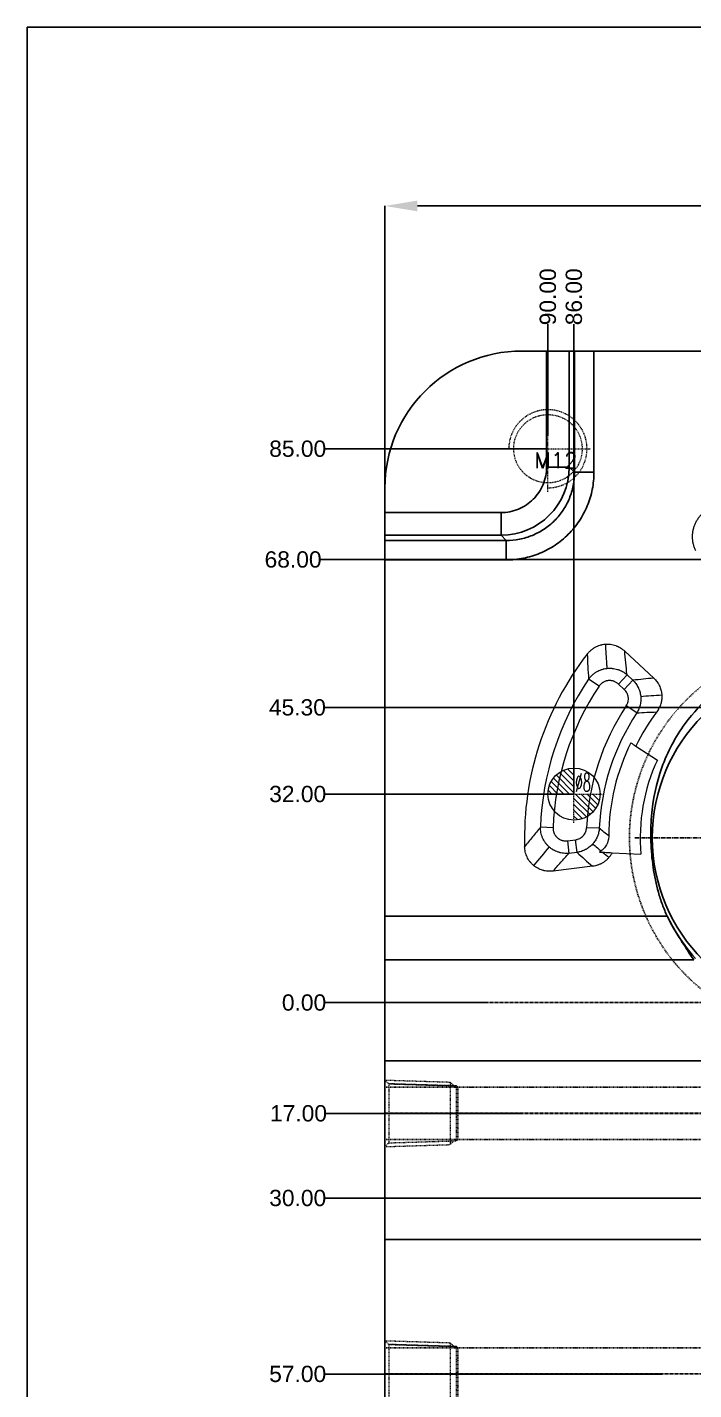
# Model space of a CAD drawing. Header units: millimetres. Extents: x 1927 to 2387, y 1586 to 1900.
# Drawn here: x 1927.4 to 2029.6, y 1690.6 to 1899.7 of the extents above; entities that cross this region are included whole.
import ezdxf
from ezdxf.enums import TextEntityAlignment as Align

# ---------------------------------------------------------------- set-up
doc = ezdxf.new("R2010")
doc.units = ezdxf.units.MM
doc.linetypes.add('CENTER', pattern=[0.6, 0.375, -0.075, 0.075, -0.075])
doc.linetypes.add('HIDDEN', pattern=[0.2, 0.1, -0.1])
doc.layers.add('4', color=7, linetype='Continuous', true_color=0xffffff)
for name, color, linetype, lineweight in [('cool', 153, 'HIDDEN', 9), ('dim', 82, 'Continuous', 9), ('epin', 13, 'Continuous', 9), ('screw', 33, 'Continuous', 13)]:
    doc.layers.add(name, color=color, linetype=linetype, lineweight=lineweight)
doc.layers.add('DEFAULT_2', color=8, linetype='HIDDEN')
doc.styles.get("Standard").update_dxf_attribs({"font": 'arial.ttf'})
doc.styles.add('TXT', font='txt.shx', dxfattribs={"bigfont": 'gbcbig.shx'})
doc.styles.add('TXT05', font='txt.shx', dxfattribs={"width": 0.5, "bigfont": 'gbcbig.shx'})
doc.dimstyles.get("Standard").update_dxf_attribs({"dimtxt": 0.18, "dimasz": 0.18, "dimexe": 0.18, "dimexo": 0.0625, "dimgap": 0.09, "dimtad": 0, "dimtih": 1, "dimtoh": 1, "dimzin": 0, "dimdsep": 46, "dimtxsty": 'Standard', "dimcen": 0.09, "dimadec": 0, "dimazin": 0, "dimtfac": 1, "dimtofl": 0, "dimtmove": 0, "dimatfit": 3, "dimfxl": 0, "dimtolj": 1, "dimtzin": 0, "dimarcsym": 0})

# ---------------------------------------------------------------- blocks, each defined once
blk = doc.blocks.new('*D90')
at = {"color": 4, "lineweight": -2, "transparency": 16777216}
blk.add_line((2083.49, 1789.26), (2078.87, 1787.35), dxfattribs=at)
at = {"color": 4, "transparency": 16777216}
blk.add_solid([(2078.55, 1788.12), (2079.19, 1786.58), (2074.25, 1785.43)], dxfattribs=at)
at = {"layer": 'Defpoints', "color": 0, "transparency": 16777216}
for p in [(2074.25, 1785.43), (2025.29, 1765.13)]:
    blk.add_point(p, dxfattribs=at)
at = {"color": 6, "transparency": 16777216, "insert": (2093.78, 1793.53), "char_height": 5, "attachment_point": 5, "rotation": 22.5219}
blk.add_mtext('\\A1;∅53.00', dxfattribs=at)
blk = doc.blocks.new('screw_m12_g')
at = {"layer": 'screw', "color": 1, "linetype": 'CENTER', "ltscale": 0.373186}
for p, q in [((0, -6.6), (0, 6.6)), ((-6.6, 0), (6.6, 0))]:
    blk.add_line(p, q, dxfattribs=at)
at = {"layer": 'screw', "color": 33, "linetype": 'HIDDEN', "ltscale": 0.373186}
blk.add_circle((0, 0), 5.25, dxfattribs=at)
at = {"layer": 'screw', "color": 92, "linetype": 'HIDDEN', "ltscale": 0.373186}
blk.add_arc((0, 0), 6, 270, 180, dxfattribs=at)
at = {"layer": 'screw', "color": 6, "style": 'TXT'}
blk.add_text('M12', height=2.4, dxfattribs=at).set_placement((-2.04, -3))
blk = doc.blocks.new('cool_jt_f11')
at = {"layer": 'cool', "ltscale": 0.3}
for p, q in [((0, 5.11), (0.58, 4.53)), ((0, 5.11), (10, 4.8)), ((0.58, 4.53), (0.58, -4.53)), ((11, 4.21), (0.58, 4.53)), ((0.58, 4.53), (11, 4.21)), ((10, 4.8), (10.58, 4.22)), ((10, 4.8), (10, -4.8)), ((11.21, 4), (11, 4.21)), ((11, -4.21), (11, 4.21)), ((11.21, -4), (11.21, 4)), ((11, -4.21), (11.21, -4)), ((0.58, -4.53), (0, -5.11)), ((0, -5.11), (10, -4.8)), ((0.58, -4.53), (11, -4.21)), ((10, -4.8), (10.58, -4.22))]:
    blk.add_line(p, q, dxfattribs=at)
blk = doc.blocks.new('*D61')
at = {"layer": 'Defpoints', "color": 0, "transparency": 16777216}
for p in [(1973.11, 1749.98), (1997.68, 1749.98), (2097.27, 1749.98)]:
    blk.add_point(p, dxfattribs=at)
at = {"layer": 'dim', "color": 4, "lineweight": -2, "transparency": 16777216}
blk.add_line((1997.68, 1749.98), (1973.11, 1749.98), dxfattribs=at)
at = {"layer": 'dim', "color": 6, "transparency": 16777216, "insert": (1969.87, 1749.98), "char_height": 2.5, "attachment_point": 5}
blk.add_mtext('\\A1;0.00', dxfattribs=at)
blk = doc.blocks.new('*D62')
at = {"layer": 'Defpoints', "color": 0, "transparency": 16777216}
for p in [(2097.27, 1749.98), (1973.11, 1732.98), (2003.17, 1732.98)]:
    blk.add_point(p, dxfattribs=at)
at = {"layer": 'dim', "color": 4, "lineweight": -2, "transparency": 16777216}
blk.add_line((2003.17, 1732.98), (1973.11, 1732.98), dxfattribs=at)
at = {"layer": 'dim', "color": 6, "transparency": 16777216, "insert": (1969.02, 1732.98), "char_height": 2.5, "attachment_point": 5}
blk.add_mtext('\\A1;17.00', dxfattribs=at)
blk = doc.blocks.new('*D63')
at = {"layer": 'Defpoints', "color": 0, "transparency": 16777216}
for p in [(2097.27, 1749.98), (1973.11, 1719.98), (2068.87, 1719.98)]:
    blk.add_point(p, dxfattribs=at)
at = {"layer": 'dim', "color": 4, "lineweight": -2, "transparency": 16777216}
blk.add_line((2068.87, 1719.98), (1973.11, 1719.98), dxfattribs=at)
at = {"layer": 'dim', "color": 6, "transparency": 16777216, "insert": (1968.9, 1719.98), "char_height": 2.5, "attachment_point": 5}
blk.add_mtext('\\A1;30.00', dxfattribs=at)
blk = doc.blocks.new('*D64')
at = {"layer": 'Defpoints', "color": 0, "transparency": 16777216}
for p in [(2097.27, 1749.98), (1973.11, 1692.98), (2024.8, 1692.98)]:
    blk.add_point(p, dxfattribs=at)
at = {"layer": 'dim', "color": 4, "lineweight": -2, "transparency": 16777216}
blk.add_line((2024.8, 1692.98), (1973.11, 1692.98), dxfattribs=at)
at = {"layer": 'dim', "color": 6, "transparency": 16777216, "insert": (1968.9, 1692.98), "char_height": 2.5, "attachment_point": 5}
blk.add_mtext('\\A1;57.00', dxfattribs=at)
blk = doc.blocks.new('*D65')
at = {"layer": 'Defpoints', "color": 0, "transparency": 16777216}
for p in [(1973.11, 1795.28), (2046.47, 1795.28), (2097.27, 1749.98)]:
    blk.add_point(p, dxfattribs=at)
at = {"layer": 'dim', "color": 4, "lineweight": -2, "transparency": 16777216}
blk.add_line((2046.47, 1795.28), (1973.11, 1795.28), dxfattribs=at)
at = {"layer": 'dim', "color": 6, "transparency": 16777216, "insert": (1968.85, 1795.28), "char_height": 2.5, "attachment_point": 5}
blk.add_mtext('\\A1;45.30', dxfattribs=at)
blk = doc.blocks.new('*D66')
at = {"layer": 'Defpoints', "color": 0, "transparency": 16777216}
for p in [(1973.11, 1781.98), (2011.27, 1781.98), (2097.27, 1749.98)]:
    blk.add_point(p, dxfattribs=at)
at = {"layer": 'dim', "color": 4, "lineweight": -2, "transparency": 16777216}
blk.add_line((2011.27, 1781.98), (1973.11, 1781.98), dxfattribs=at)
at = {"layer": 'dim', "color": 6, "transparency": 16777216, "insert": (1968.9, 1781.98), "char_height": 2.5, "attachment_point": 5}
blk.add_mtext('\\A1;32.00', dxfattribs=at)
blk = doc.blocks.new('*D67')
at = {"layer": 'Defpoints', "color": 0, "transparency": 16777216}
for p in [(1973.11, 1834.98), (2007.06, 1834.98), (2097.27, 1749.98)]:
    blk.add_point(p, dxfattribs=at)
at = {"layer": 'dim', "color": 4, "lineweight": -2, "transparency": 16777216}
blk.add_line((2007.06, 1834.98), (1973.11, 1834.98), dxfattribs=at)
at = {"layer": 'dim', "color": 6, "transparency": 16777216, "insert": (1968.9, 1834.98), "char_height": 2.5, "attachment_point": 5}
blk.add_mtext('\\A1;85.00', dxfattribs=at)
blk = doc.blocks.new('*D70')
at = {"layer": 'Defpoints', "color": 0, "transparency": 16777216}
for p in [(2011.26, 1854.09), (2011.27, 1781.98), (2097.27, 1749.98)]:
    blk.add_point(p, dxfattribs=at)
at = {"layer": 'dim', "color": 4, "lineweight": -2, "transparency": 16777216}
for p, q in [((2011.26, 1850.09), (2011.26, 1854.09)), ((2011.27, 1846.09), (2011.26, 1850.09)), ((2011.27, 1781.98), (2011.27, 1846.09))]:
    blk.add_line(p, q, dxfattribs=at)
at = {"layer": 'dim', "color": 6, "transparency": 16777216, "insert": (2011.26, 1858.31), "char_height": 2.5, "attachment_point": 5, "rotation": 90}
blk.add_mtext('\\A1;86.00', dxfattribs=at)
blk = doc.blocks.new('*D71')
at = {"layer": 'Defpoints', "color": 0, "transparency": 16777216}
for p in [(2007.27, 1854.09), (2007.27, 1836.98), (2097.27, 1749.98)]:
    blk.add_point(p, dxfattribs=at)
at = {"layer": 'dim', "color": 4, "lineweight": -2, "transparency": 16777216}
blk.add_line((2007.27, 1836.98), (2007.27, 1854.09), dxfattribs=at)
at = {"layer": 'dim', "color": 6, "transparency": 16777216, "insert": (2007.27, 1858.31), "char_height": 2.5, "attachment_point": 5, "rotation": 90}
blk.add_mtext('\\A1;90.00', dxfattribs=at)
blk = doc.blocks.new('*D73')
at = {"layer": 'Defpoints', "color": 0, "transparency": 16777216}
for p in [(2097.27, 1749.98), (2007.27, 1664.98), (2007.27, 1643.09)]:
    blk.add_point(p, dxfattribs=at)
at = {"layer": 'dim', "color": 4, "lineweight": -2, "transparency": 16777216}
blk.add_line((2007.27, 1664.98), (2007.27, 1643.09), dxfattribs=at)
at = {"layer": 'dim', "color": 6, "transparency": 16777216, "insert": (2007.27, 1638.88), "char_height": 2.5, "attachment_point": 5, "rotation": 90}
blk.add_mtext('\\A1;90.00', dxfattribs=at)
blk = doc.blocks.new('*D86')
at = {"color": 4, "lineweight": -2, "transparency": 16777216}
for p, q in [((1982.27, 1814.71), (1982.27, 1872.25)), ((1987.27, 1872.25), (2073.86, 1872.25)), ((2207.27, 1872.25), (2094.69, 1872.25)), ((2212.27, 1817.92), (2212.27, 1872.25))]:
    blk.add_line(p, q, dxfattribs=at)
at = {"color": 4, "transparency": 16777216}
for points in [[(1987.27, 1873.08), (1987.27, 1871.42), (1982.27, 1872.25)], [(2207.27, 1873.08), (2207.27, 1871.42), (2212.27, 1872.25)]]:
    blk.add_solid(points, dxfattribs=at)
at = {"layer": 'Defpoints', "color": 0, "transparency": 16777216}
for p in [(1982.27, 1872.25), (2212.27, 1817.92), (1982.27, 1814.71)]:
    blk.add_point(p, dxfattribs=at)
at = {"color": 6, "transparency": 16777216, "insert": (2084.27, 1872.25), "char_height": 5, "attachment_point": 5}
blk.add_mtext('\\A1;230.00', dxfattribs=at)
blk = doc.blocks.new('*D75')
at = {"layer": 'Defpoints', "color": 0, "transparency": 16777216}
for p in [(2097.27, 1749.98), (1974.18, 1664.98), (2000.67, 1664.98)]:
    blk.add_point(p, dxfattribs=at)
at = {"layer": 'dim', "color": 4, "lineweight": -2, "transparency": 16777216}
blk.add_line((2000.67, 1664.98), (1974.18, 1664.98), dxfattribs=at)
at = {"layer": 'dim', "color": 6, "transparency": 16777216, "insert": (1969.97, 1664.98), "char_height": 2.5, "attachment_point": 5}
blk.add_mtext('\\A1;85.00', dxfattribs=at)
blk = doc.blocks.new('epin_ejp_8')
at = {"layer": 'epin'}
h = blk.add_hatch(dxfattribs=at)
h.set_pattern_fill('_ANSI31', color=123, scale=0.2, angle=90, style=0)
h.set_pattern_definition([(135, (-1217.56114, 35.9661), (-0.4490128, -0.4490128), [])])
h.paths.add_polyline_path([(0, 4, 0.414214), (-4, 0), (0, 0)])
h.paths.add_polyline_path([(4, 0), (0, 0), (0, -4, 0.414214)])
at = {"layer": 'epin', "color": 1, "linetype": 'CENTER', "ltscale": 0.248791}
for p, q in [((0, -4.4), (0, 4.4)), ((-4.4, 0), (4.4, 0))]:
    blk.add_line(p, q, dxfattribs=at)
at = {"layer": 'epin'}
blk.add_circle((0, 0), 4, dxfattribs=at)
at = {"layer": 'epin', "color": 6, "style": 'TXT05', "width": 0.5}
blk.add_text('%%c8', height=2.8, dxfattribs=at).set_placement((0.16, 0.4))
blk = doc.blocks.new('epin_ejp_6')
at = {"layer": 'epin'}
h = blk.add_hatch(dxfattribs=at)
h.set_pattern_fill('_ANSI31', color=123, scale=0.15, angle=90, style=0)
h.set_pattern_definition([(135, (-648.39147, -667.1919), (-0.3367596, -0.3367596), [])])
h.paths.add_polyline_path([(0, 3, 0.4142136), (-3, 0), (0, 0)])
h.paths.add_polyline_path([(3, 0), (0, 0), (0, -3, 0.4142136)])
at = {"layer": 'epin', "color": 1, "linetype": 'CENTER', "ltscale": 0.12}
for p, q in [((0, -3.3), (0, 3.3)), ((-3.3, 0), (3.3, 0))]:
    blk.add_line(p, q, dxfattribs=at)
at = {"layer": 'epin'}
blk.add_circle((0, 0), 3, dxfattribs=at)
at = {"layer": 'epin', "color": 6, "style": 'TXT05', "width": 0.5}
blk.add_text('%%c6', height=2.1, dxfattribs=at).set_placement((0.995, 1.35), align=Align.MIDDLE)
blk = doc.blocks.new('89')
at = {"color": 1, "linetype": 'CENTER', "ltscale": 1.243955}
for p, q in [((787.16, 214.89), (1017.16, 214.89)), ((787.16, 174.89), (1017.16, 174.89))]:
    blk.add_line(p, q, dxfattribs=at)
at = {"layer": 'cool', "ltscale": 0.932966}
for p, q in [((798.37, 218.89), (1005.95, 218.89)), ((798.37, 210.89), (1005.95, 210.89)), ((798.37, 178.89), (1005.95, 178.89)), ((798.37, 170.89), (1005.95, 170.89))]:
    blk.add_line(p, q, dxfattribs=at)
for p in [(787.16, 214.89), (787.16, 174.89)]:
    blk.add_blockref('cool_jt_f11', p, dxfattribs=at)
at = {"layer": 'cool', "ltscale": 0.932966, "rotation": 180}
for p in [(1017.16, 214.89), (1017.16, 174.89)]:
    blk.add_blockref('cool_jt_f11', p, dxfattribs=at)
at = {"layer": 'epin', "xscale": -1}
for name, p, rotation in [('epin_ejp_6', (843.66, 263.88), 2.800233405153563e-06), ('epin_ejp_8', (926.16, 201.89), 359.9999999999978)]:
    blk.add_blockref(name, p, dxfattribs=dict(at, rotation=rotation))
for name, p in [('epin_ejp_6', (865.66, 263.88)), ('epin_ejp_8', (854.66, 249.38))]:
    blk.add_blockref(name, p, dxfattribs=at)
at = {"layer": 'epin'}
for name, p in [('epin_ejp_6', (938.66, 263.88)), ('epin_ejp_8', (949.66, 249.38)), ('epin_ejp_8', (878.16, 201.89))]:
    blk.add_blockref(name, p, dxfattribs=at)
at = {"layer": 'epin', "rotation": 359.9999971997667}
blk.add_blockref('epin_ejp_6', (960.66, 263.88), dxfattribs=at)
at = {"layer": 'screw'}
for p in [(812.16, 316.89), (992.16, 316.89), (812.16, 146.89), (992.16, 146.89)]:
    blk.add_blockref('screw_m12_g', p, dxfattribs=at)
blk = doc.blocks.new('*D52')
at = {"layer": 'Defpoints', "color": 0, "transparency": 16777216}
for p in [(1972.41, 1817.98), (2045.77, 1817.98), (2097.27, 1749.98)]:
    blk.add_point(p, dxfattribs=at)
at = {"layer": 'dim', "color": 4, "lineweight": -2, "transparency": 16777216}
blk.add_line((2045.77, 1817.98), (1972.41, 1817.98), dxfattribs=at)
at = {"layer": 'dim', "color": 6, "transparency": 16777216, "insert": (1968.19, 1817.98), "char_height": 2.5, "attachment_point": 5}
blk.add_mtext('\\A1;68.00', dxfattribs=at)

msp = doc.modelspace()

# ---------------------------------------------------------------- linework, layer by layer
at = {"color": 7, "linetype": 'Continuous'}
for p, q in [((2003.27, 1849.984), (2191.27, 1849.984)), ((2007.062, 1832.164), (2007.062, 1849.984)), ((2010.549, 1832.164), (2010.549, 1849.984)), ((2011.342, 1831.371), (2011.342, 1849.984)), ((2014.331, 1831.371), (2014.331, 1849.984)), ((2007.062, 1832.164), (2010.549, 1832.164)), ((2010.549, 1832.164), (2011.342, 1831.371)), ((2014.331, 1831.371), (2011.342, 1831.371)), ((1982.27, 1670.984), (1982.27, 1828.984)), ((1982.27, 1825.191), (2000.089, 1825.191)), ((2000.089, 1825.191), (2000.089, 1821.704)), ((1982.27, 1821.704), (2000.089, 1821.704)), ((2000.089, 1821.704), (2000.882, 1820.911)), ((1982.27, 1820.911), (2000.882, 1820.911)), ((2000.882, 1817.923), (2000.882, 1820.911)), ((1982.27, 1817.923), (2000.882, 1817.923)), ((2025.582, 1763.226), (1982.27, 1763.226)), ((2029.63, 1756.529), (1982.27, 1756.529)), ((2035.728, 1741.063), (1982.27, 1741.063)), ((2038.287, 1713.605), (1982.27, 1713.605))]:
    msp.add_line(p, q, dxfattribs=at)
at = {"color": 1, "linetype": 'CENTER', "ltscale": 1.64824}
msp.add_line((2020.62, 1775.282), (2078.92, 1775.282), dxfattribs=at)
at = {"color": 1, "linetype": 'CENTER', "ltscale": 1.243955}
for p, q in [((1982.27, 1749.984), (2212.27, 1749.984)), ((1982.27, 1732.984), (2212.27, 1732.984)), ((1982.27, 1692.984), (2212.27, 1692.984))]:
    msp.add_line(p, q, dxfattribs=at)
msp.add_lwpolyline([(1927.427, 1899.677), (2386.999, 1899.677), (2386.999, 1585.65), (1927.427, 1585.65)], close=True)
at = {"color": 2, "linetype": 'Continuous'}
msp.add_circle((2049.77, 1775.282), 26.5, dxfattribs=at)
at = {"color": 7, "linetype": 'Continuous'}
for centre, radius, start, end in [((2003.27, 1828.984), 21, 90, 180), ((2000.068, 1832.186), 10.481, 270.1162, 359.8838), ((2053.403, 1776.886), 31.014, 208.98623, 210.82124), ((2053.249, 1776.953), 30.893, 211.07351, 220.84959)]:
    msp.add_arc(centre, radius, start, end, dxfattribs=at)
for points, knots in [([(2000.089, 1825.191), (2000.997, 1825.191), (2002.831, 1825.551), (2005.152, 1827.102), (2006.702, 1829.423), (2007.062, 1831.257), (2007.062, 1832.164)], [0, 0, 0, 0, 0.2500333, 0.5000281, 0.7499783, 1, 1, 1, 1]), ([(2000.882, 1817.923), (2001.761, 1817.923), (2003.524, 1818.095), (2006.064, 1818.862), (2008.407, 1820.11), (2010.459, 1821.793), (2012.142, 1823.846), (2013.391, 1826.188), (2014.159, 1828.729), (2014.331, 1830.492), (2014.331, 1831.371)], [0, 0, 0, 0, 0.1250012, 0.2499869, 0.3749741, 0.4999595, 0.6249464, 0.7499502, 0.8749784, 1, 1, 1, 1]), ([(2000.882, 1820.911), (2001.567, 1820.91), (2002.939, 1821.04), (2004.917, 1821.634), (2006.742, 1822.603), (2008.341, 1823.912), (2009.65, 1825.51), (2010.62, 1827.335), (2011.213, 1829.314), (2011.344, 1830.687), (2011.342, 1831.371)], [0, 0, 0, 0, 0.1249848, 0.2499673, 0.3749614, 0.4999593, 0.6249586, 0.7499695, 0.8749948, 1, 1, 1, 1]), ([(2028.303, 1792.795), (2029.541, 1794.467), (2031.69, 1796.78), (2035.015, 1799.297), (2037.719, 1800.88), (2040.586, 1802.139), (2043.571, 1803.086), (2046.643, 1803.701), (2048.728, 1803.842), (2049.77, 1803.851)], [0, 0, 0, 0, 0.2497016, 0.3747491, 0.4997986, 0.6248436, 0.7499027, 0.8749472, 1, 1, 1, 1]), ([(2023.157, 1778.598), (2023.35, 1781.132), (2024.16, 1784.922), (2026.195, 1789.597), (2027.548, 1791.77), (2028.303, 1792.795)], [0, 0, 0, 0, 0.4994712, 0.7497508, 1, 1, 1, 1]), ([(2025.582, 1763.226), (2025.299, 1763.817), (2024.791, 1765.027), (2023.998, 1767.527), (2023.331, 1770.743), (2023.059, 1774.014), (2023.044, 1776.635), (2023.112, 1777.945), (2023.157, 1778.598)], [0, 0, 0, 0, 0.1250097, 0.2500321, 0.4999582, 0.7499218, 0.8749593, 1, 1, 1, 1]), ([(2026.274, 1761.857), (2026.209, 1761.975), (2025.965, 1762.425), (2025.737, 1762.883), (2025.582, 1763.226)], [0, 0, 0, 0, 0.2633421, 1, 1, 1, 1]), ([(2029.63, 1756.529), (2029.368, 1756.928), (2028.868, 1757.717), (2028.12, 1758.86), (2027.415, 1759.941), (2026.975, 1760.65), (2026.769, 1760.996)], [0, 0, 0, 0, 0.2704296, 0.5281987, 0.7722927, 1, 1, 1, 1])]:
    msp.add_open_spline(points, degree=3, knots=knots, dxfattribs=at)
msp.add_open_spline([(2025.582, 1763.226), (2025.911, 1762.538), (2026.277, 1761.866), (2026.667, 1761.21)], degree=3, dxfattribs=at)
at = {"layer": '4', "color": 7, "linetype": 'Continuous', "lineweight": 18}
for p, q in [((2019.042, 1803.935), (2023.497, 1799.782)), ((2020.764, 1789.349), (2024.055, 1787.211)), ((2017.114, 1772.988), (2021.536, 1772.756)), ((2014.114, 1770.904), (2008.069, 1770.162))]:
    msp.add_line(p, q, dxfattribs=at)
at = {"layer": '4', "color": 7, "linetype": 'Continuous', "lineweight": 13}
for p, q in [((2015.122, 1798.541), (2013.504, 1799.627)), ((2018.069, 1798.88), (2019.398, 1800.305)), ((2018.984, 1798.027), (2018.069, 1798.88)), ((2020.313, 1799.452), (2018.984, 1798.027)), ((2019.398, 1800.305), (2020.313, 1799.452)), ((2020.902, 1794.446), (2019.278, 1795.524)), ((2008.068, 1776.83), (2006.12, 1776.903)), ((2015.151, 1776.746), (2013.204, 1776.828)), ((2010.252, 1774.824), (2011.494, 1774.976)), ((2010.252, 1774.824), (2010.49, 1772.889)), ((2011.732, 1773.042), (2011.494, 1774.976)), ((2011.732, 1773.042), (2010.49, 1772.889))]:
    msp.add_line(p, q, dxfattribs=at)
at = {"layer": '4', "color": 7, "linetype": 'Continuous', "lineweight": 18}
for radius, start, end in [(46.092, 142.29991, 181.70009), (32.237, 143.19197, 154.12766), (33.172, 153.92581, 179.50981), (28.347, 155.11209, 185.11209)]:
    msp.add_arc((2049.77, 1775.282), radius, start, end, dxfattribs=at)
at = {"layer": '4', "color": 7, "linetype": 'Continuous', "lineweight": 13}
for radius, start, end in [(43.68, 146.1265, 177.8735), (41.731, 146.1265, 177.8735), (36.598, 146.42151, 177.57849), (34.65, 146.42151, 177.57849)]:
    msp.add_arc((2049.77, 1775.282), radius, start, end, dxfattribs=at)
at = {"layer": '4', "color": 7, "linetype": 'Continuous', "lineweight": 18}
for points, knots in [([(2029.944, 1819.297), (2029.869, 1819.46), (2029.735, 1819.789), (2029.635, 1820.129), (2029.552, 1820.473), (2029.52, 1820.648), (2029.49, 1820.869), (2029.485, 1820.913), (2029.476, 1821.003), (2029.471, 1821.047), (2029.461, 1821.181), (2029.456, 1821.27), (2029.449, 1821.536), (2029.454, 1821.713), (2029.482, 1822.065), (2029.505, 1822.241), (2029.554, 1822.503), (2029.573, 1822.59), (2029.605, 1822.721), (2029.616, 1822.764), (2029.64, 1822.851), (2029.652, 1822.893), (2029.717, 1823.107), (2029.838, 1823.44), (2029.994, 1823.757), (2030.124, 1823.99), (2030.17, 1824.066), (2030.242, 1824.18), (2030.266, 1824.217), (2030.316, 1824.291), (2030.342, 1824.328), (2030.471, 1824.51), (2030.582, 1824.649), (2030.817, 1824.914), (2030.942, 1825.04), (2031.139, 1825.219), (2031.206, 1825.277), (2031.31, 1825.362), (2031.344, 1825.39), (2031.415, 1825.445), (2031.451, 1825.472), (2031.631, 1825.604), (2031.78, 1825.702), (2032.086, 1825.881), (2032.4, 1826.044), (2032.731, 1826.176), (2032.901, 1826.234)], [0, 0, 0, 0, 0.0625, 0.125, 0.125, 0.1875, 0.1875, 0.203125, 0.203125, 0.21875, 0.21875, 0.25, 0.25, 0.3125, 0.3125, 0.375, 0.375, 0.40625, 0.40625, 0.421875, 0.421875, 0.4375, 0.4375, 0.5, 0.5625, 0.5625, 0.59375, 0.59375, 0.609375, 0.609375, 0.625, 0.625, 0.6875, 0.6875, 0.75, 0.75, 0.78125, 0.78125, 0.796875, 0.796875, 0.8125, 0.8125, 0.875, 0.875, 0.9375, 1, 1, 1, 1]), ([(2013.301, 1803.468), (2013.384, 1803.577), (2013.561, 1803.783), (2013.755, 1803.969), (2013.959, 1804.146), (2014.066, 1804.229), (2014.205, 1804.327), (2014.233, 1804.346), (2014.29, 1804.383), (2014.319, 1804.402), (2014.406, 1804.456), (2014.464, 1804.491), (2014.642, 1804.589), (2014.884, 1804.707), (2015.138, 1804.8), (2015.332, 1804.859), (2015.398, 1804.877), (2015.497, 1804.902), (2015.53, 1804.91), (2015.597, 1804.924), (2015.63, 1804.931), (2015.797, 1804.963), (2016.065, 1804.999), (2016.335, 1805.007), (2016.537, 1805.002), (2016.605, 1804.998), (2016.707, 1804.99), (2016.741, 1804.987), (2016.809, 1804.98), (2016.843, 1804.976), (2017.012, 1804.953), (2017.145, 1804.928), (2017.407, 1804.864), (2017.536, 1804.825), (2017.727, 1804.757), (2017.822, 1804.72), (2017.915, 1804.679), (2017.977, 1804.652), (2018.008, 1804.637), (2018.162, 1804.563), (2018.281, 1804.498), (2018.512, 1804.357), (2018.735, 1804.204), (2018.942, 1804.029), (2019.042, 1803.935)], [0, 0, 0, 0, 0.0625, 0.125, 0.125, 0.1875, 0.1875, 0.203125, 0.203125, 0.21875, 0.21875, 0.25, 0.25, 0.3125, 0.375, 0.375, 0.40625, 0.40625, 0.421875, 0.421875, 0.4375, 0.4375, 0.5, 0.5625, 0.5625, 0.59375, 0.59375, 0.609375, 0.609375, 0.625, 0.625, 0.6875, 0.6875, 0.75, 0.75, 0.78125, 0.796875, 0.796875, 0.8125, 0.8125, 0.875, 0.875, 0.9375, 1, 1, 1, 1]), ([(2023.497, 1799.782), (2023.584, 1799.7), (2023.751, 1799.53), (2023.977, 1799.255), (2024.11, 1799.059), (2024.204, 1798.907), (2024.234, 1798.856), (2024.292, 1798.751), (2024.32, 1798.698), (2024.399, 1798.537), (2024.495, 1798.32), (2024.607, 1797.983), (2024.662, 1797.752), (2024.689, 1797.606), (2024.694, 1797.576), (2024.703, 1797.517), (2024.708, 1797.488), (2024.72, 1797.398), (2024.727, 1797.339), (2024.743, 1797.161), (2024.753, 1796.924), (2024.735, 1796.57), (2024.701, 1796.334), (2024.673, 1796.187), (2024.667, 1796.157), (2024.654, 1796.099), (2024.634, 1796.011), (2024.611, 1795.925), (2024.562, 1795.754), (2024.485, 1795.53), (2024.389, 1795.313), (2024.309, 1795.153), (2024.282, 1795.101), (2024.223, 1794.996), (2024.193, 1794.944), (2024.098, 1794.791), (2024.031, 1794.692), (2023.959, 1794.596)], [0, 0, 0, 0, 0.0625, 0.125, 0.1875, 0.1875, 0.21875, 0.21875, 0.25, 0.25, 0.3125, 0.375, 0.4375, 0.4375, 0.453125, 0.453125, 0.46875, 0.46875, 0.5, 0.5, 0.5625, 0.625, 0.6875, 0.6875, 0.703125, 0.703125, 0.71875, 0.75, 0.75, 0.8125, 0.875, 0.875, 0.90625, 0.90625, 0.9375, 0.9375, 1, 1, 1, 1]), ([(2016.599, 1775.566), (2016.598, 1775.427), (2016.588, 1775.289), (2016.563, 1775.119), (2016.557, 1775.085), (2016.545, 1775.018), (2016.539, 1774.985), (2016.517, 1774.886), (2016.484, 1774.756), (2016.433, 1774.6), (2016.397, 1774.508), (2016.372, 1774.448), (2016.359, 1774.418), (2016.292, 1774.27), (2016.232, 1774.159), (2016.1, 1773.95), (2016.029, 1773.852), (2015.933, 1773.736), (2015.914, 1773.713), (2015.874, 1773.668), (2015.854, 1773.647), (2015.794, 1773.582), (2015.753, 1773.541), (2015.628, 1773.421), (2015.541, 1773.347), (2015.363, 1773.211), (2015.271, 1773.148), (2015.177, 1773.089)], [0, 0, 0, 0, 0.125, 0.125, 0.15625, 0.15625, 0.1875, 0.1875, 0.25, 0.3125, 0.34375, 0.34375, 0.375, 0.375, 0.5, 0.5, 0.625, 0.625, 0.65625, 0.65625, 0.6875, 0.6875, 0.75, 0.75, 0.875, 0.875, 1, 1, 1, 1]), ([(2008.069, 1770.162), (2007.933, 1770.145), (2007.662, 1770.125), (2007.393, 1770.133), (2007.124, 1770.153), (2006.99, 1770.171), (2006.822, 1770.201), (2006.789, 1770.208), (2006.722, 1770.222), (2006.688, 1770.229), (2006.589, 1770.252), (2006.523, 1770.27), (2006.328, 1770.327), (2006.074, 1770.416), (2005.83, 1770.531), (2005.651, 1770.627), (2005.592, 1770.661), (2005.505, 1770.714), (2005.476, 1770.733), (2005.419, 1770.77), (2005.39, 1770.789), (2005.25, 1770.885), (2005.036, 1771.05), (2004.841, 1771.236), (2004.702, 1771.384), (2004.634, 1771.46), (2004.569, 1771.539), (2004.527, 1771.592), (2004.506, 1771.619), (2004.403, 1771.755), (2004.327, 1771.867), (2004.188, 1772.099), (2004.125, 1772.218), (2004.039, 1772.402), (2003.999, 1772.495), (2003.962, 1772.59), (2003.938, 1772.654), (2003.926, 1772.686), (2003.871, 1772.847), (2003.833, 1772.978), (2003.772, 1773.241), (2003.723, 1773.507), (2003.702, 1773.778), (2003.698, 1773.914)], [0, 0, 0, 0, 0.0625, 0.125, 0.125, 0.1875, 0.1875, 0.203125, 0.203125, 0.21875, 0.21875, 0.25, 0.25, 0.3125, 0.375, 0.375, 0.40625, 0.40625, 0.421875, 0.421875, 0.4375, 0.4375, 0.5, 0.5625, 0.5625, 0.59375, 0.609375, 0.609375, 0.625, 0.625, 0.6875, 0.6875, 0.75, 0.75, 0.78125, 0.796875, 0.796875, 0.8125, 0.8125, 0.875, 0.875, 0.9375, 1, 1, 1, 1]), ([(2017.114, 1772.988), (2017.041, 1772.845), (2016.961, 1772.708), (2016.784, 1772.447), (2016.688, 1772.322), (2016.532, 1772.143), (2016.478, 1772.085), (2016.394, 1772), (2016.366, 1771.972), (2016.308, 1771.917), (2016.279, 1771.89), (2016.13, 1771.757), (2016.006, 1771.66), (2015.746, 1771.48), (2015.611, 1771.399), (2015.436, 1771.307), (2015.4, 1771.289), (2015.328, 1771.254), (2015.292, 1771.237), (2015.183, 1771.188), (2015.109, 1771.158), (2014.887, 1771.074), (2014.585, 1770.981), (2014.272, 1770.923), (2014.114, 1770.904)], [0, 0, 0, 0, 0.125, 0.125, 0.25, 0.25, 0.3125, 0.3125, 0.34375, 0.34375, 0.375, 0.375, 0.5, 0.5, 0.625, 0.625, 0.65625, 0.65625, 0.6875, 0.6875, 0.75, 0.75, 0.875, 1, 1, 1, 1]), ([(2015.177, 1773.089), (2015.356, 1773.08), (2015.53, 1773.071), (2015.868, 1773.053), (2016.032, 1773.044), (2016.353, 1773.028), (2016.51, 1773.019), (2016.817, 1773.003), (2016.967, 1772.995), (2017.114, 1772.988)], [0, 0, 0, 0, 0.25, 0.25, 0.5, 0.5, 0.75, 0.75, 1, 1, 1, 1])]:
    msp.add_open_spline(points, degree=3, knots=knots, dxfattribs=at)
at = {"layer": '4', "color": 7, "linetype": 'Continuous', "lineweight": 13}
for points, knots in [([(2016.368, 1801.284), (2016.35, 1801.508), (2016.333, 1801.732), (2016.241, 1802.98), (2016.18, 1803.994), (2016.131, 1804.997)], [0, 0, 0, 0, 0.1787638, 0.1787638, 1, 1, 1, 1]), ([(2013.301, 1803.468), (2013.324, 1802.84), (2013.352, 1802.206), (2013.42, 1800.925), (2013.459, 1800.28), (2013.504, 1799.627)], [0, 0, 0, 0, 0.5, 0.5, 1, 1, 1, 1]), ([(2019.398, 1800.305), (2019.327, 1800.92), (2019.263, 1801.529), (2019.144, 1802.739), (2019.091, 1803.339), (2019.042, 1803.935)], [0, 0, 0, 0, 0.5, 0.5, 1, 1, 1, 1]), ([(2013.504, 1799.627), (2013.544, 1799.684), (2013.587, 1799.74), (2013.674, 1799.849), (2013.718, 1799.903), (2013.857, 1800.059), (2014.051, 1800.257), (2014.265, 1800.433), (2014.433, 1800.558), (2014.49, 1800.598), (2014.607, 1800.676), (2014.666, 1800.713), (2014.847, 1800.819), (2015.093, 1800.948), (2015.352, 1801.05), (2015.551, 1801.117), (2015.618, 1801.138), (2015.72, 1801.166), (2015.754, 1801.175), (2015.822, 1801.192), (2015.856, 1801.2), (2016.027, 1801.238), (2016.301, 1801.284), (2016.579, 1801.301), (2016.789, 1801.303), (2016.859, 1801.302), (2016.964, 1801.298), (2016.999, 1801.296), (2017.069, 1801.291), (2017.104, 1801.288), (2017.278, 1801.271), (2017.416, 1801.25), (2017.688, 1801.195), (2017.822, 1801.16), (2018.021, 1801.098), (2018.12, 1801.064), (2018.218, 1801.026), (2018.283, 1801), (2018.315, 1800.986), (2018.476, 1800.916), (2018.6, 1800.854), (2018.842, 1800.718), (2018.958, 1800.644), (2019.184, 1800.484), (2019.293, 1800.398), (2019.398, 1800.305)], [0, 0, 0, 0, 0.03125, 0.03125, 0.0625, 0.0625, 0.125, 0.1875, 0.1875, 0.21875, 0.21875, 0.25, 0.25, 0.3125, 0.375, 0.375, 0.40625, 0.40625, 0.421875, 0.421875, 0.4375, 0.4375, 0.5, 0.5625, 0.5625, 0.59375, 0.59375, 0.609375, 0.609375, 0.625, 0.625, 0.6875, 0.6875, 0.75, 0.75, 0.78125, 0.796875, 0.796875, 0.8125, 0.8125, 0.875, 0.875, 0.9375, 0.9375, 1, 1, 1, 1]), ([(2018.069, 1798.88), (2018.017, 1798.928), (2017.909, 1799.019), (2017.793, 1799.098), (2017.672, 1799.171), (2017.61, 1799.204), (2017.514, 1799.249), (2017.481, 1799.263), (2017.416, 1799.29), (2017.383, 1799.302), (2017.283, 1799.336), (2017.148, 1799.375), (2016.992, 1799.401), (2016.904, 1799.409), (2016.868, 1799.412), (2016.851, 1799.413), (2016.797, 1799.416), (2016.762, 1799.417), (2016.656, 1799.417), (2016.516, 1799.409), (2016.378, 1799.385), (2016.274, 1799.361), (2016.24, 1799.352), (2016.172, 1799.333), (2016.138, 1799.322), (2016.038, 1799.287), (2015.908, 1799.233), (2015.785, 1799.165), (2015.695, 1799.109), (2015.666, 1799.089), (2015.607, 1799.048), (2015.579, 1799.027), (2015.496, 1798.962), (2015.39, 1798.869), (2015.295, 1798.766), (2015.204, 1798.657), (2015.161, 1798.6), (2015.122, 1798.541)], [0, 0, 0, 0, 0.0625, 0.125, 0.125, 0.1875, 0.1875, 0.21875, 0.21875, 0.25, 0.25, 0.3125, 0.375, 0.390625, 0.390625, 0.40625, 0.40625, 0.4375, 0.4375, 0.5, 0.5625, 0.5625, 0.59375, 0.59375, 0.625, 0.625, 0.6875, 0.75, 0.75, 0.78125, 0.78125, 0.8125, 0.8125, 0.875, 0.9375, 0.9375, 1, 1, 1, 1]), ([(2020.313, 1799.452), (2020.354, 1799.412), (2020.394, 1799.371), (2020.472, 1799.288), (2020.511, 1799.246), (2020.623, 1799.116), (2020.764, 1798.939), (2020.951, 1798.656), (2021.06, 1798.457), (2021.136, 1798.304), (2021.16, 1798.252), (2021.207, 1798.147), (2021.228, 1798.094), (2021.291, 1797.935), (2021.364, 1797.72), (2021.447, 1797.391), (2021.483, 1797.166), (2021.503, 1796.996), (2021.508, 1796.938), (2021.517, 1796.824), (2021.52, 1796.767), (2021.525, 1796.597), (2021.522, 1796.37), (2021.49, 1796.032), (2021.449, 1795.808), (2021.417, 1795.669), (2021.41, 1795.641), (2021.396, 1795.586), (2021.374, 1795.503), (2021.35, 1795.421), (2021.298, 1795.259), (2021.22, 1795.046), (2021.077, 1794.739), (2020.963, 1794.542), (2020.902, 1794.446)], [0, 0, 0, 0, 0.03125, 0.03125, 0.0625, 0.0625, 0.125, 0.1875, 0.25, 0.25, 0.28125, 0.28125, 0.3125, 0.3125, 0.375, 0.4375, 0.5, 0.5, 0.53125, 0.53125, 0.5625, 0.5625, 0.625, 0.6875, 0.75, 0.75, 0.765625, 0.765625, 0.78125, 0.8125, 0.8125, 0.875, 0.9375, 1, 1, 1, 1]), ([(2019.278, 1795.524), (2019.342, 1795.62), (2019.397, 1795.72), (2019.466, 1795.876), (2019.497, 1795.956), (2019.523, 1796.037), (2019.539, 1796.093), (2019.546, 1796.12), (2019.58, 1796.26), (2019.597, 1796.373), (2019.608, 1796.543), (2019.609, 1796.6), (2019.607, 1796.686), (2019.605, 1796.715), (2019.601, 1796.772), (2019.598, 1796.801), (2019.582, 1796.943), (2019.558, 1797.055), (2019.508, 1797.218), (2019.489, 1797.272), (2019.457, 1797.352), (2019.446, 1797.378), (2019.422, 1797.431), (2019.409, 1797.456), (2019.344, 1797.584), (2019.283, 1797.68), (2019.18, 1797.817), (2019.144, 1797.861), (2019.086, 1797.925), (2019.066, 1797.946), (2019.026, 1797.987), (2019.005, 1798.007), (2018.984, 1798.027)], [0, 0, 0, 0, 0.125, 0.125, 0.1875, 0.21875, 0.21875, 0.25, 0.25, 0.375, 0.375, 0.4375, 0.4375, 0.46875, 0.46875, 0.5, 0.5, 0.625, 0.625, 0.6875, 0.6875, 0.71875, 0.71875, 0.75, 0.75, 0.875, 0.875, 0.9375, 0.9375, 0.96875, 0.96875, 1, 1, 1, 1]), ([(2006.12, 1776.903), (2005.7, 1776.401), (2005.289, 1775.901), (2004.482, 1774.905), (2004.086, 1774.409), (2003.698, 1773.914)], [0, 0, 0, 0, 0.5, 0.5, 1, 1, 1, 1]), ([(2010.49, 1772.889), (2010.351, 1772.876), (2010.212, 1772.871), (2009.935, 1772.874), (2009.797, 1772.882), (2009.522, 1772.914), (2009.385, 1772.937), (2009.214, 1772.975), (2009.18, 1772.983), (2009.112, 1773), (2009.078, 1773.009), (2008.977, 1773.037), (2008.91, 1773.057), (2008.713, 1773.124), (2008.455, 1773.225), (2008.208, 1773.354), (2008.057, 1773.443), (2008.027, 1773.461), (2007.967, 1773.498), (2007.938, 1773.517), (2007.85, 1773.575), (2007.792, 1773.616), (2007.624, 1773.74), (2007.409, 1773.918), (2007.214, 1774.116), (2007.098, 1774.247), (2007.076, 1774.274), (2007.03, 1774.328), (2007.008, 1774.355), (2006.943, 1774.438), (2006.9, 1774.494), (2006.779, 1774.665), (2006.63, 1774.9), (2006.506, 1775.149), (2006.422, 1775.341), (2006.396, 1775.406), (2006.347, 1775.537), (2006.325, 1775.603), (2006.262, 1775.803), (2006.193, 1776.072), (2006.152, 1776.346), (2006.132, 1776.553), (2006.127, 1776.623), (2006.121, 1776.763), (2006.12, 1776.833), (2006.12, 1776.903)], [0, 0, 0, 0, 0.0625, 0.0625, 0.125, 0.125, 0.1875, 0.1875, 0.203125, 0.203125, 0.21875, 0.21875, 0.25, 0.25, 0.3125, 0.375, 0.375, 0.390625, 0.390625, 0.40625, 0.40625, 0.4375, 0.4375, 0.5, 0.5625, 0.5625, 0.578125, 0.578125, 0.59375, 0.59375, 0.625, 0.625, 0.6875, 0.75, 0.75, 0.78125, 0.78125, 0.8125, 0.8125, 0.875, 0.9375, 0.9375, 0.96875, 0.96875, 1, 1, 1, 1]), ([(2008.068, 1776.83), (2008.065, 1776.759), (2008.066, 1776.688), (2008.075, 1776.547), (2008.092, 1776.407), (2008.123, 1776.27), (2008.152, 1776.168), (2008.162, 1776.134), (2008.185, 1776.067), (2008.198, 1776.034), (2008.237, 1775.936), (2008.297, 1775.808), (2008.371, 1775.688), (2008.431, 1775.601), (2008.452, 1775.573), (2008.495, 1775.517), (2008.518, 1775.489), (2008.587, 1775.409), (2008.686, 1775.309), (2008.794, 1775.22), (2008.88, 1775.157), (2008.909, 1775.137), (2008.953, 1775.108), (2008.968, 1775.099), (2008.999, 1775.08), (2009.014, 1775.071), (2009.091, 1775.028), (2009.217, 1774.965), (2009.348, 1774.916), (2009.449, 1774.885), (2009.483, 1774.876), (2009.552, 1774.859), (2009.587, 1774.851), (2009.691, 1774.831), (2009.761, 1774.821), (2009.901, 1774.81), (2010.041, 1774.805), (2010.182, 1774.815), (2010.252, 1774.824)], [0, 0, 0, 0, 0.0625, 0.0625, 0.125, 0.1875, 0.1875, 0.21875, 0.21875, 0.25, 0.25, 0.3125, 0.375, 0.375, 0.40625, 0.40625, 0.4375, 0.4375, 0.5, 0.5625, 0.5625, 0.59375, 0.59375, 0.609375, 0.609375, 0.625, 0.625, 0.6875, 0.75, 0.75, 0.78125, 0.78125, 0.8125, 0.8125, 0.875, 0.875, 0.9375, 1, 1, 1, 1]), ([(2011.494, 1774.976), (2011.523, 1774.98), (2011.552, 1774.984), (2011.608, 1774.993), (2011.637, 1774.999), (2011.721, 1775.016), (2011.776, 1775.031), (2011.94, 1775.08), (2012.046, 1775.123), (2012.174, 1775.187), (2012.199, 1775.201), (2012.249, 1775.229), (2012.274, 1775.244), (2012.347, 1775.29), (2012.394, 1775.322), (2012.53, 1775.425), (2012.615, 1775.501), (2012.712, 1775.607), (2012.731, 1775.629), (2012.768, 1775.672), (2012.786, 1775.695), (2012.838, 1775.763), (2012.871, 1775.809), (2012.963, 1775.953), (2013.015, 1776.055), (2013.07, 1776.188), (2013.08, 1776.215), (2013.099, 1776.269), (2013.108, 1776.296), (2013.134, 1776.378), (2013.148, 1776.433), (2013.184, 1776.6), (2013.199, 1776.713), (2013.204, 1776.828)], [0, 0, 0, 0, 0.03125, 0.03125, 0.0625, 0.0625, 0.125, 0.125, 0.25, 0.25, 0.28125, 0.28125, 0.3125, 0.3125, 0.375, 0.375, 0.5, 0.5, 0.53125, 0.53125, 0.5625, 0.5625, 0.625, 0.625, 0.75, 0.75, 0.78125, 0.78125, 0.8125, 0.8125, 0.875, 0.875, 1, 1, 1, 1]), ([(2015.151, 1776.746), (2015.144, 1776.632), (2015.12, 1776.406), (2015.055, 1776.073), (2014.994, 1775.855), (2014.94, 1775.694), (2014.912, 1775.613), (2014.881, 1775.533), (2014.859, 1775.48), (2014.848, 1775.454), (2014.792, 1775.322), (2014.694, 1775.117), (2014.522, 1774.824), (2014.391, 1774.639), (2014.286, 1774.504), (2014.25, 1774.46), (2014.176, 1774.373), (2014.138, 1774.33), (2014.022, 1774.204), (2013.86, 1774.043), (2013.6, 1773.825), (2013.414, 1773.694), (2013.27, 1773.602), (2013.222, 1773.572), (2013.123, 1773.515), (2013.073, 1773.487), (2012.921, 1773.407), (2012.716, 1773.31), (2012.398, 1773.192), (2012.18, 1773.131), (2012.013, 1773.092), (2011.957, 1773.081), (2011.845, 1773.06), (2011.788, 1773.05), (2011.732, 1773.042)], [0, 0, 0, 0, 0.0625, 0.125, 0.1875, 0.1875, 0.21875, 0.234375, 0.234375, 0.25, 0.25, 0.3125, 0.375, 0.4375, 0.4375, 0.46875, 0.46875, 0.5, 0.5, 0.5625, 0.625, 0.6875, 0.6875, 0.71875, 0.71875, 0.75, 0.75, 0.8125, 0.875, 0.9375, 0.9375, 0.96875, 0.96875, 1, 1, 1, 1]), ([(2007.464, 1773.878), (2006.659, 1772.938), (2005.882, 1771.999), (2005.115, 1771.046), (2005.103, 1771.03), (2005.09, 1771.014)], [0, 0, 0, 0, 0.9832675, 0.9832675, 1, 1, 1, 1]), ([(2014.143, 1774.335), (2014.376, 1774.134), (2014.612, 1773.933), (2015.038, 1773.573), (2015.228, 1773.413), (2015.419, 1773.254)], [0, 0, 0, 0, 0.5569039, 0.5569039, 1, 1, 1, 1]), ([(2008.069, 1770.162), (2008.458, 1770.615), (2008.854, 1771.069), (2009.661, 1771.979), (2010.071, 1772.434), (2010.49, 1772.889)], [0, 0, 0, 0, 0.5, 0.5, 1, 1, 1, 1])]:
    msp.add_open_spline(points, degree=3, knots=knots, dxfattribs=at)
for points in [[(2023.497, 1799.782), (2022.422, 1799.686), (2021.361, 1799.575), (2020.313, 1799.452)], [(2021.503, 1796.988), (2022.566, 1797.077), (2023.643, 1797.15), (2024.738, 1797.205)], [(2020.902, 1794.446), (2021.912, 1794.512), (2022.93, 1794.563), (2023.959, 1794.596)], [(2016.599, 1775.566), (2016.11, 1775.956), (2015.627, 1776.35), (2015.151, 1776.746)], [(2011.732, 1773.042), (2012.507, 1772.326), (2013.3, 1771.613), (2014.114, 1770.904)], [(2015.647, 1773.065), (2015.972, 1772.795), (2016.3, 1772.527), (2016.632, 1772.259)]]:
    msp.add_open_spline(points, degree=3, dxfattribs=at)
at = {"layer": '4', "color": 7, "linetype": 'Continuous', "lineweight": 18}
msp.add_open_spline([(2019.974, 1789.862), (2020.237, 1789.691), (2020.5, 1789.52), (2020.764, 1789.349)], degree=3, dxfattribs=at)
at = {"layer": 'cool', "ltscale": 0.932966}
for p, q in [((1993.48, 1736.984), (2201.06, 1736.984)), ((1993.48, 1728.984), (2201.06, 1728.984)), ((1993.48, 1696.984), (2201.06, 1696.984))]:
    msp.add_line(p, q, dxfattribs=at)
at = {"layer": 'DEFAULT_2', "color": 8, "linetype": 'HIDDEN'}
for p, q in [((1982.27, 1736.984), (2212.27, 1736.984)), ((1982.27, 1728.984), (2212.27, 1728.984)), ((1982.27, 1696.984), (2212.27, 1696.984))]:
    msp.add_line(p, q, dxfattribs=at)
msp.add_lwpolyline([(2026.274, 1761.857), (2026.467, 1761.514), (2026.769, 1760.996)], dxfattribs=at)
for centre, radius, start, end in [((2049.77, 1775.282), 30, 117.95289, 62.04711), ((2053.997, 1777.439), 31.785, 210.70292, 211.12793)]:
    msp.add_arc(centre, radius, start, end, dxfattribs=at)

# ---------------------------------------------------------------- block references
msp.add_blockref('89', (1195.113, 1518.099))
at = {"layer": 'cool', "ltscale": 0.932966}
for p in [(1982.27, 1732.984), (1982.27, 1692.984)]:
    msp.add_blockref('cool_jt_f11', p, dxfattribs=at)
at = {"layer": 'epin'}
msp.add_blockref('epin_ejp_8', (2011.27, 1781.984), dxfattribs=at)
at = {"layer": 'screw'}
msp.add_blockref('screw_m12_g', (2007.27, 1834.984), dxfattribs=at)

# ---------------------------------------------------------------- dimensions: what is measured, and where the dimension line sits
dim = msp.add_linear_dim(base=(1982.27, 1872.251), p1=(2212.27, 1817.923), p2=(1982.27, 1814.709), dimstyle='Standard', override={"dimtxt": 5, "dimasz": 5, "dimexe": 0, "dimexo": 0, "dimgap": 0, "dimtih": 0, "dimtoh": 0, "dimzin": 0, "dimcen": 0, "dimclrd": 4, "dimclre": 4, "dimclrt": 6, "dimtp": 0, "dimtm": 0, "dimtzin": 0})
dim.commit()
dim.dimension.update_dxf_attribs({"geometry": '*D86', "text_midpoint": (2084.274, 1872.251), "dimtype": 160})
dim = msp.add_diameter_dim_2p(p1=(2025.291, 1765.131), p2=(2074.249, 1785.432), dimstyle='Standard', override={"dimtxt": 5, "dimasz": 5, "dimexe": 0, "dimexo": 0, "dimgap": 0, "dimtih": 0, "dimtoh": 0, "dimzin": 0, "dimcen": 0, "dimclrd": 4, "dimclre": 4, "dimclrt": 6, "dimtp": 0, "dimtm": 0, "dimtzin": 0})
dim.commit()
dim.dimension.update_dxf_attribs({"geometry": '*D90', "text_midpoint": (2093.783, 1793.533)})
at = {"layer": 'dim'}
for feature_location, offset, dtype, origin, picture, middle in [((2007.27, 1836.979), (0, 17.114), 1, (2097.27, 1749.984), '*D71', (2007.27, 1858.307)), ((2011.27, 1781.984), (-0.006, 72.109), 1, (2097.27, 1749.984), '*D70', (2011.264, 1858.309)), ((2007.062, 1834.984), (-33.949, 0), 0, (2097.27, 1749.984), '*D67', (1968.898, 1834.984)), ((2045.77, 1817.984), (-73.356, 0), 0, (2097.27, 1749.984), '*D52', (1968.193, 1817.984)), ((2046.47, 1795.282), (-73.356, 0), 0, (2097.27, 1749.984), '*D65', (1968.849, 1795.282)), ((2011.27, 1781.984), (-38.156, 0), 0, (2097.27, 1749.984), '*D66', (1968.901, 1781.984)), ((1997.67978122, 1749.983853687), (-24.566210572, 0), 0, (2097.269657563, 1749.983853687), '*D61', (1969.870903527, 1749.983853687)), ((2024.796, 1692.984), (-51.682, 0), 0, (2097.27, 1749.984), '*D64', (1968.9, 1692.984)), ((2068.87, 1719.984), (-95.756, 0), 0, (2097.27, 1749.984), '*D63', (1968.901, 1719.984)), ((2003.171, 1732.984), (-30.057, 0), 0, (2097.27, 1749.984), '*D62', (1969.017, 1732.984)), ((2000.67, 1664.984), (-26.486, 0), 0, (2097.27, 1749.984), '*D75', (1969.969, 1664.984)), ((2007.27, 1664.984), (0, -21.892), 1, (2097.27, 1749.984), '*D73', (2007.27, 1638.878))]:
    dim = msp.add_ordinate_dim(feature_location=feature_location, offset=offset, dtype=dtype, origin=origin, dimstyle='Standard', override={"dimtxt": 2.5, "dimasz": 2, "dimexe": 0, "dimexo": 0, "dimgap": 0, "dimtih": 0, "dimtoh": 0, "dimzin": 0, "dimcen": 0, "dimclrd": 4, "dimclre": 4, "dimclrt": 6, "dimtp": 0, "dimtm": 0, "dimtzin": 0}, dxfattribs=at)
    dim.commit()
    dim.dimension.update_dxf_attribs({"geometry": picture, "text_midpoint": middle})

doc.saveas('drawing.dxf')
